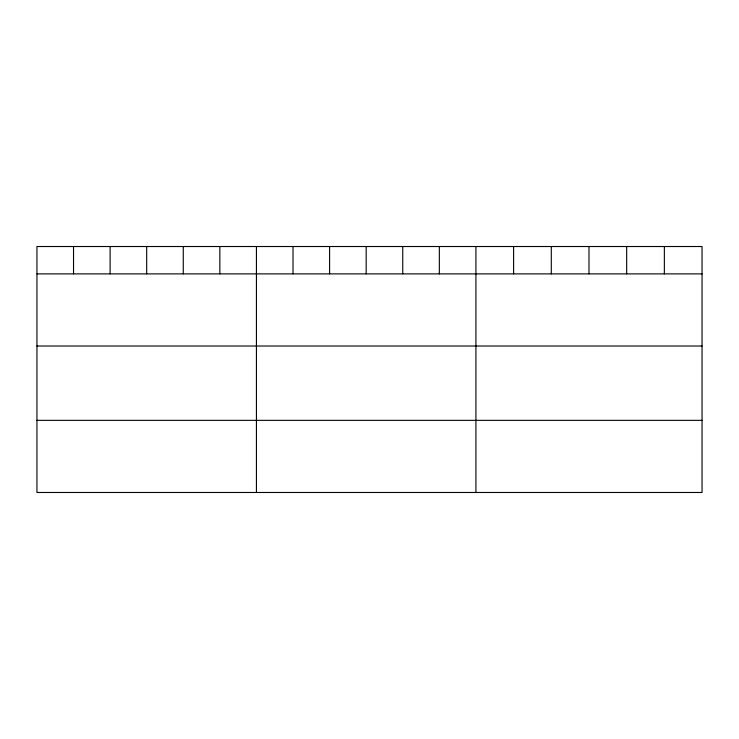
<?xml version="1.0" encoding="UTF-8"?>
<svg xmlns="http://www.w3.org/2000/svg" width="739" height="739" viewBox="0 0 739 739"><rect width="100%" height="100%" fill="white"/><g stroke="black" fill="none" stroke-linecap="round" stroke-linejoin="round"><path stroke-width="1.11" d="M702.05 273.883L702.05 492.479L36.95 492.479L36.95 246.521L702.05 246.521L702.05 273.883L36.95 273.883M36.95 346.018L702.05 346.018M36.95 420.343L702.05 420.343M664.361 246.521L664.361 273.883M626.672 246.521L626.672 273.883M588.983 246.521L588.983 273.883M551.294 246.521L551.294 273.883M513.605 246.521L513.605 273.883M475.916 246.521L475.916 492.479M439.336 246.521L439.336 273.883M402.755 246.521L402.755 273.883M366.174 246.521L366.174 273.883M329.594 246.521L329.594 273.883M293.013 246.521L293.013 273.883M256.433 246.521L256.433 492.479M219.852 246.521L219.852 273.883M183.272 246.521L183.272 273.883M146.691 246.521L146.691 273.883M110.111 246.521L110.111 273.883M73.53 246.521L73.53 273.883"/></g></svg>
